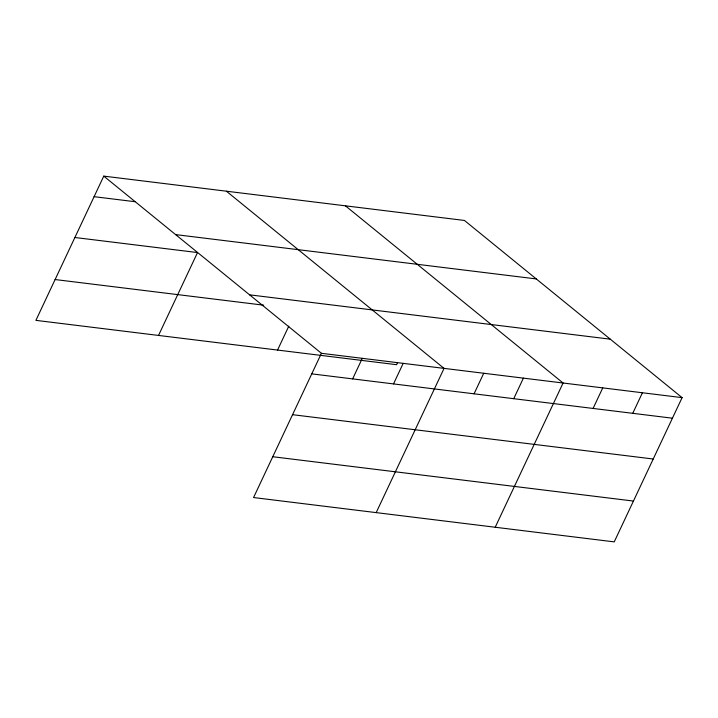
<?xml version="1.0" encoding="UTF-8"?>
<svg xmlns="http://www.w3.org/2000/svg" width="718" height="718" viewBox="0 0 718 718"><rect width="100%" height="100%" fill="white"/><g stroke="black" fill="none" stroke-linecap="round" stroke-linejoin="round"><path stroke-width="1.08" d="M682.1 397.637L321.431 353.31L253.562 497.547L614.231 541.875L682.1 397.637L464.438 220.453L103.769 176.125L35.9 320.363L396.569 364.69L397.503 362.698M158.525 335.432L197.522 252.565L74.896 237.496M277.552 350.061L288.789 326.169M352.637 378.889L362.303 358.336M393.509 383.915L403.184 363.362M376.187 512.616L444.056 368.388L226.394 191.203M474.06 393.814L483.735 373.261M513.729 398.687L523.404 378.135M495.205 527.245L563.083 383.008L345.421 205.833M593.077 408.443L602.752 387.891M632.755 413.317L642.43 392.764M94.094 196.678L134.975 201.704M175.596 234.598L536.265 278.925M249.604 294.838L610.273 339.174M55.106 279.544L263.694 305.186M311.756 373.863L672.425 418.199M292.549 414.681L653.218 459.008M272.768 456.729L633.438 501.056M103.769 176.125L321.431 353.31"/></g></svg>
